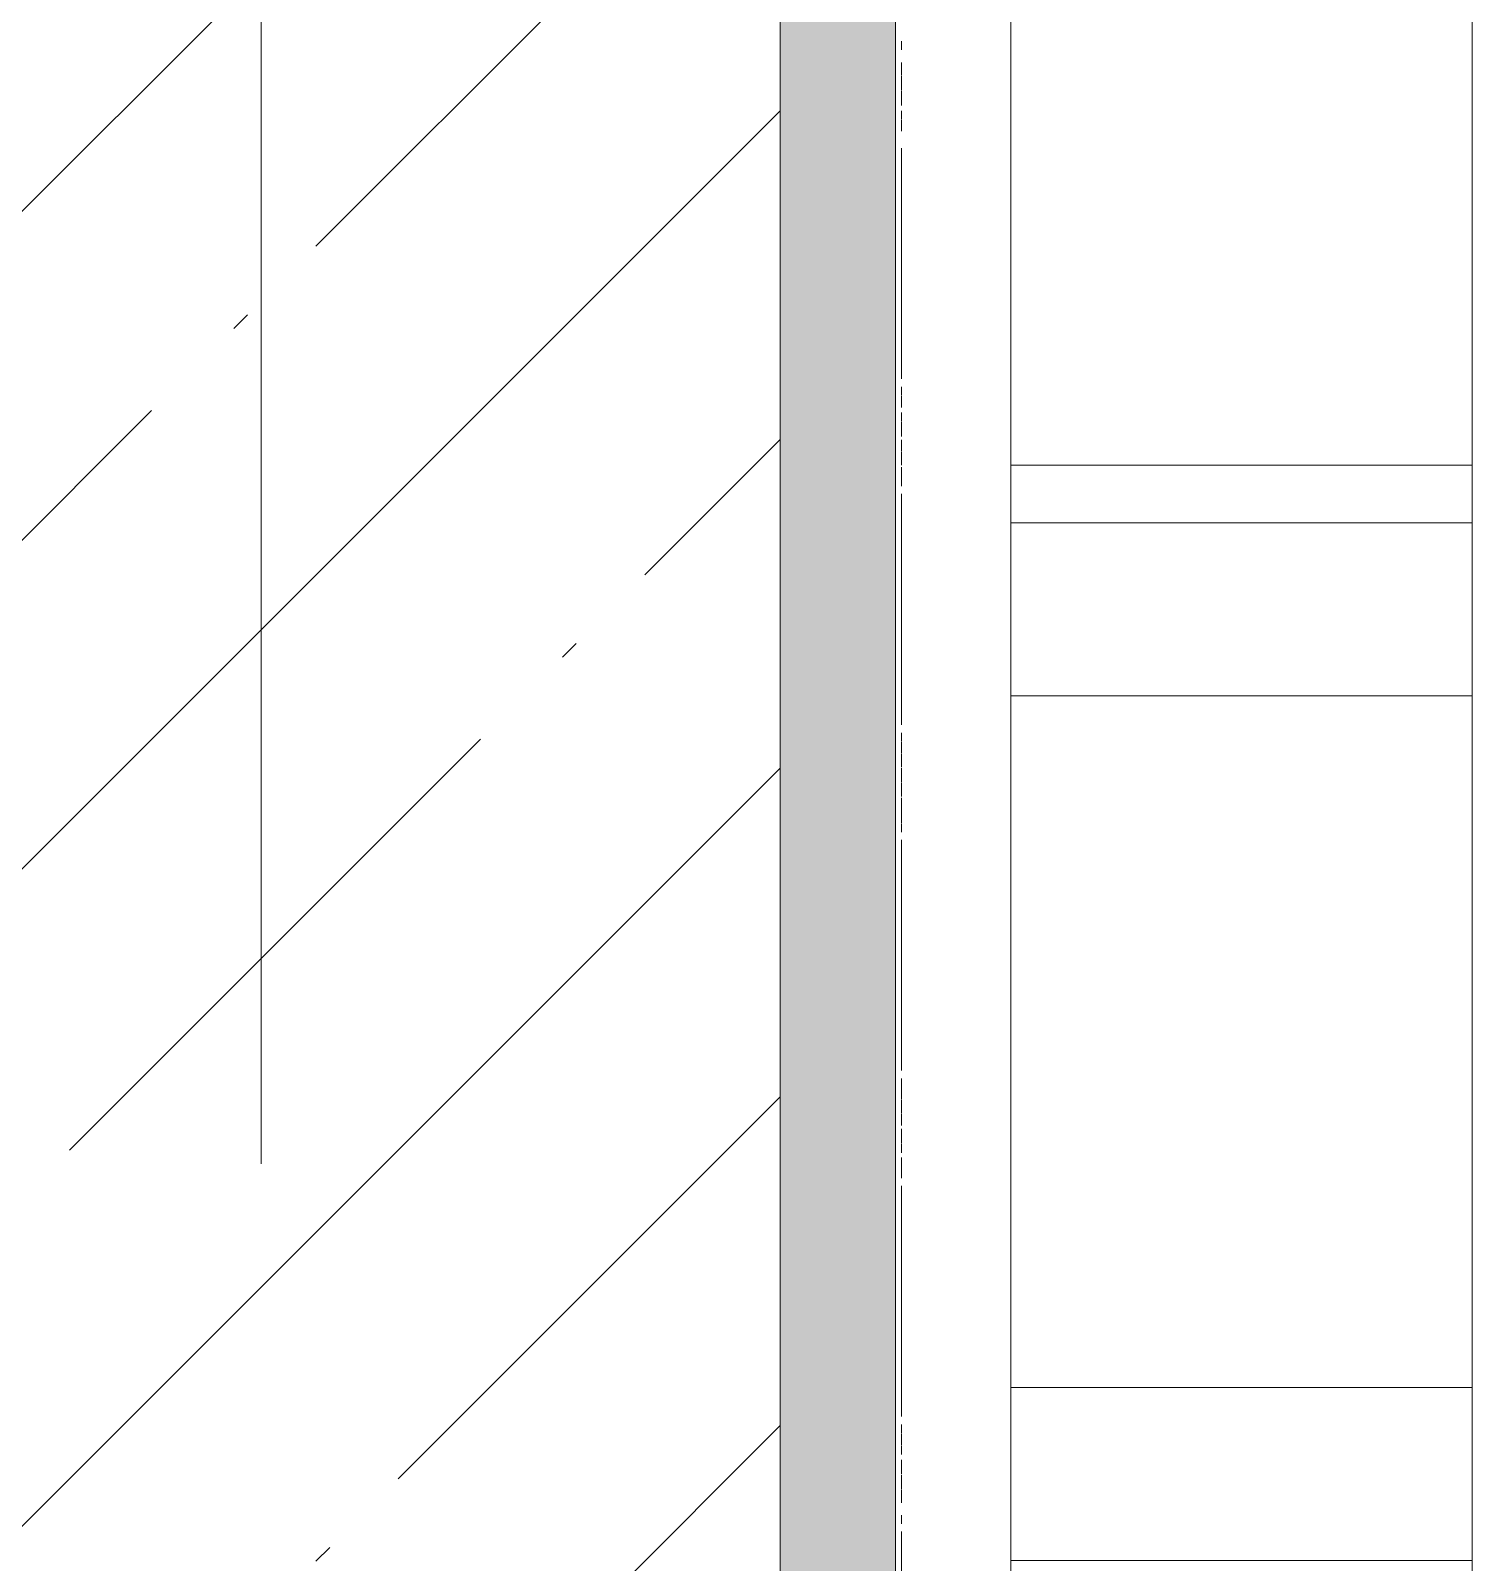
# Model space of a CAD drawing. Header units: millimetres. Extents: x 1322 to 199238, y -8553 to 29000.
# Drawn here: x 25138.7 to 25388.7, y 19459.2 to 19724.9 of the extents above; entities that cross this region are included whole.
import ezdxf

# ---------------------------------------------------------------- set-up
doc = ezdxf.new("R2010")
doc.units = ezdxf.units.MM
doc.linetypes.add('Осевая', pattern=[3175, 635, -476.25, 1587.5, -476.25])
for name, color, linetype, lineweight in [('A-WALL', 7, 'Continuous', 9), ('I-WALL', 7, 'Continuous', 9), ('Оси', 7, 'Continuous', 9), ('Оси-2', 7, 'Осевая', 9)]:
    doc.layers.add(name, color=color, linetype=linetype, lineweight=lineweight)
for name, color, linetype, lineweight, true_color in [('A-WALL-1', 7, 'Continuous', 9, 0x3c3c3c), ('A-WALL-FNSH-1', 7, 'Continuous', 9, 0x3c3c3c), ('I-FURN-1', 7, 'Continuous', 9, 0xf0f0f0)]:
    doc.layers.add(name, color=color, linetype=linetype, lineweight=lineweight, true_color=true_color)

# ---------------------------------------------------------------- blocks, each defined once
blk = doc.blocks.new('Бизиборд лего - бизиборд 1_21б-32328682-План размещения напольных электротехнических лючков и розеток 1 этажа в осях 23_1-33')
at = {"layer": 'I-FURN-1'}
for p, q in [((-395, 100), (-585, 100)), ((-585, 100), (-395, 100)), ((-385, 100), (-585, 100)), ((-585, 100), (-385, 100)), ((-395, 100), (-485, 100)), ((-485, 100), (-395, 100)), ((-385, 100), (-395, 100)), ((-395, 100), (-385, 100)), ((-395, 20), (-395, 100)), ((-395, 100), (-395, 20)), ((-355, 100), (-385, 100)), ((-385, 100), (-355, 100)), ((-385, 20), (-385, 100)), ((-385, 100), (-385, 20)), ((-235, 100), (-355, 100)), ((-355, 100), (-235, 100)), ((-205, 100), (-355, 100)), ((-355, 100), (-355, 20)), ((-355, 20), (-355, 100)), ((-355, 100), (-205, 100)), ((-205, 100), (-235, 100)), ((-235, 100), (-205, 100)), ((-205, 100), (-235, 100)), ((-235, 100), (-235, 20)), ((-235, 20), (-235, 100)), ((-235, 100), (-205, 100)), ((-135, 100), (-205, 100)), ((-205, 100), (-135, 100)), ((-85, 100), (-205, 100)), ((-205, 100), (-85, 100)), ((-205, 20), (-205, 100)), ((-205, 100), (-205, 20)), ((0, 20), (-500, 20)), ((-470, 20), (-467.07, 20)), ((-462.59, 20), (-470, 20)), ((-470, 20), (-465, 20)), ((-450, 20), (-470, 20)), ((-470, 20), (-457.41, 20)), ((-462.59, 20), (-470, 20)), ((-470, 20), (-450, 20)), ((-450, 20), (-470, 20)), ((-470, 20), (-467.07, 20)), ((-450, 20), (-470, 20)), ((-470, 20), (-465, 20)), ((-450, 20), (-470, 20)), ((-470, 20), (-450, 20)), ((-450, 20), (-470, 20)), ((-470, 20), (-457.41, 20)), ((-450, 20), (-470, 20)), ((-470, 20), (-450, 20)), ((-450, 20), (-470, 20)), ((-470, 20), (-450, 20)), ((-468.66, 20), (-470, 20)), ((-470, 20), (-450, 20)), ((-465, 20), (-470, 20)), ((-470, 20), (-465, 20)), ((-469.66, 20), (-470, 20)), ((-470, 20), (-450, 20)), ((-452.93, 20), (-470, 20)), ((-470, 20), (-450, 20)), ((-450, 20), (-470, 20)), ((-470, 20), (-450, 20)), ((-450, 20), (-470, 20)), ((-470, 20), (-450, 20)), ((-450, 20), (-470, 20)), ((-470, 20), (-450, 20)), ((-450, 20), (-470, 20)), ((-470, 20), (-450, 20)), ((-450, 20), (-470, 20)), ((-470, 20), (-450, 20)), ((-450, 20), (-470, 20)), ((-470, 20), (-450, 20)), ((-467.07, 20), (-470, 20)), ((-470, 20), (-450, 20)), ((-450, 20), (-470, 20)), ((-470, 20), (-450, 20)), ((-450, 20), (-470, 20)), ((-470, 20), (-450, 20)), ((-450, 20), (-470, 20)), ((-470, 20), (-450, 20)), ((-450, 20), (-470, 20)), ((-470, 20), (-450, 20)), ((-450, 20), (-470, 20)), ((-470, 20), (-450, 20)), ((-450, 20), (-470, 20)), ((-470, 20), (-450, 20)), ((-450, 20), (-470, 20)), ((-450, 20), (-469.66, 20)), ((-468.66, 20), (-467.07, 20)), ((-462.59, 20), (-468.66, 20)), ((-468.66, 20), (-467.07, 20)), ((-467.07, 20), (-468.66, 20)), ((-468.66, 20), (-467.07, 20)), ((-467.07, 20), (-468.66, 20)), ((-468.66, 20), (-467.07, 20)), ((-467.07, 20), (-468.66, 20)), ((-467.07, 20), (-465, 20)), ((-467.07, 20), (-450, 20)), ((-462.59, 20), (-467.07, 20)), ((-465, 20), (-457.41, 20)), ((-465, 20), (-450.34, 20)), ((-465, 20), (-450, 20)), ((-465, 20), (-450, 20)), ((-462.59, 20), (-465, 20)), ((-465, 20), (-450, 20)), ((-465, 20), (-457.41, 20)), ((-457.41, 20), (-465, 20)), ((-465, 20), (-457.41, 20)), ((-457.41, 20), (-465, 20)), ((-465, 20), (-457.41, 20)), ((-457.41, 20), (-465, 20)), ((-455, 20), (-462.59, 20)), ((-460, 20), (-462.59, 20)), ((-457.41, 20), (-462.59, 20)), ((-460, 20), (-462.59, 20)), ((-450, 20), (-462.59, 20)), ((-450, 20), (-460, 20)), ((-451.34, 20), (-460, 20)), ((-457.41, 20), (-455, 20)), ((-457.41, 20), (-450, 20)), ((-450, 20), (-457.41, 20)), ((-456.49, 20), (-451.73, 20)), ((-456.49, 20), (-451.73, 20)), ((-451.73, 20), (-456.49, 20)), ((-456.49, 20), (-451.73, 20)), ((-451.73, 20), (-456.49, 20)), ((-456.49, 20), (-451.73, 20)), ((-451.73, 20), (-456.49, 20)), ((-452.93, 20), (-455, 20)), ((-455, 20), (-452.93, 20)), ((-450, 20), (-452.93, 20)), ((-452.93, 20), (-451.34, 20)), ((-450, 20), (-452.93, 20)), ((-451.34, 20), (-450, 20)), ((-450, 20), (-451.34, 20)), ((-450.34, 20), (-450, 20)), ((-450, 20), (-410, 20)), ((-450, 20), (-410, 20)), ((-410, 20), (-450, 20)), ((-450, 20), (-410, 20)), ((-410, 20), (-450, 20)), ((-450, 20), (-410, 20)), ((-410, 20), (-450, 20)), ((-410, 20), (-395, 20)), ((-395, 20), (-410, 20)), ((-410, 20), (-408.66, 20)), ((-395, 20), (-410, 20)), ((-410, 20), (-409.66, 20)), ((-395, 20), (-410, 20)), ((-410, 20), (-395, 20)), ((-409.66, 20), (-410, 20)), ((-410, 20), (-395, 20)), ((-395, 20), (-410, 20)), ((-410, 20), (-408.66, 20)), ((-395, 20), (-410, 20)), ((-410, 20), (-395, 20)), ((-395, 20), (-410, 20)), ((-410, 20), (-395, 20)), ((-395, 20), (-410, 20)), ((-410, 20), (-395, 20)), ((-395, 20), (-410, 20)), ((-410, 20), (-400, 20)), ((-402.59, 20), (-410, 20)), ((-410, 20), (-395, 20)), ((-395, 20), (-410, 20)), ((-410, 20), (-409.66, 20)), ((-395, 20), (-410, 20)), ((-410, 20), (-395, 20)), ((-409.66, 20), (-410, 20)), ((-410, 20), (-395, 20)), ((-395, 20), (-410, 20)), ((-410, 20), (-395, 20)), ((-395, 20), (-410, 20)), ((-410, 20), (-390, 20)), ((-390, 20), (-410, 20)), ((-410, 20), (-409.66, 20)), ((-390.34, 20), (-410, 20)), ((-410, 20), (-390, 20)), ((-390, 20), (-410, 20)), ((-410, 20), (-390, 20)), ((-405, 20), (-410, 20)), ((-410, 20), (-405, 20)), ((-408.66, 20), (-410, 20)), ((-410, 20), (-390, 20)), ((-402.59, 20), (-410, 20)), ((-410, 20), (-390, 20)), ((-390, 20), (-410, 20)), ((-410, 20), (-390, 20)), ((-390, 20), (-410, 20)), ((-410, 20), (-390, 20)), ((-390, 20), (-410, 20)), ((-410, 20), (-390, 20)), ((-390, 20), (-410, 20)), ((-410, 20), (-390, 20)), ((-390, 20), (-410, 20)), ((-410, 20), (-390, 20)), ((-390, 20), (-410, 20)), ((-409.66, 20), (-408.66, 20)), ((-395, 20), (-409.66, 20)), ((-409.66, 20), (-408.66, 20)), ((-395, 20), (-409.66, 20)), ((-409.66, 20), (-390, 20)), ((-408.66, 20), (-405, 20)), ((-408.66, 20), (-395, 20)), ((-408.66, 20), (-407.07, 20)), ((-408.66, 20), (-395, 20)), ((-408.66, 20), (-395, 20)), ((-397.41, 20), (-408.66, 20)), ((-408.66, 20), (-405, 20)), ((-405, 20), (-408.66, 20)), ((-408.66, 20), (-405, 20)), ((-405, 20), (-408.66, 20)), ((-408.66, 20), (-405, 20)), ((-405, 20), (-408.66, 20)), ((-407.07, 20), (-395, 20)), ((-390, 20), (-405, 20)), ((-405, 20), (-395, 20)), ((-404.15, 20), (-400, 20)), ((-404.15, 20), (-400, 20)), ((-400, 20), (-404.15, 20)), ((-404.15, 20), (-400, 20)), ((-400, 20), (-404.15, 20)), ((-404.15, 20), (-400, 20)), ((-400, 20), (-404.15, 20)), ((-400, 20), (-402.59, 20)), ((-390, 20), (-402.59, 20)), ((-400, 20), (-395, 20)), ((-395, 20), (-400, 20)), ((-399.39, 20), (-395, 20)), ((-399.39, 20), (-395, 20)), ((-395, 20), (-399.39, 20)), ((-399.39, 20), (-395, 20)), ((-395, 20), (-399.39, 20)), ((-399.39, 20), (-395, 20)), ((-395, 20), (-399.39, 20)), ((-392.93, 20), (-397.41, 20)), ((-395, 20), (-392.93, 20)), ((-390, 20), (-395, 20)), ((-395, 20), (-390, 20)), ((-390, 20), (-395, 20)), ((-395, 20), (-391.34, 20)), ((-392.93, 20), (-395, 20)), ((-395, 20), (-390, 20)), ((-390, 20), (-395, 20)), ((-395, 20), (-390, 20)), ((-390, 20), (-395, 20)), ((-395, 20), (-390, 20)), ((-390.34, 20), (-395, 20)), ((-395, 20), (-390.34, 20)), ((-390, 20), (-395, 20)), ((-395, 20), (-390, 20)), ((-391.34, 20), (-395, 20)), ((-395, 20), (-390, 20)), ((-390, 20), (-395, 20)), ((-395, 20), (-390, 20)), ((-390, 20), (-395, 20)), ((-395, 20), (-390, 20)), ((-390, 20), (-395, 20)), ((-395, 20), (-390, 20)), ((-390, 20), (-395, 20)), ((-395, 20), (-390, 20)), ((-390, 20), (-395, 20)), ((-395, 20), (-390, 20)), ((-390, 20), (-395, 20)), ((-395, 20), (-390, 20)), ((-390, 20), (-395, 20)), ((-395, 20), (-391.34, 20)), ((-394.64, 20), (-391.34, 20)), ((-394.64, 20), (-391.34, 20)), ((-391.34, 20), (-394.64, 20)), ((-394.64, 20), (-391.34, 20)), ((-391.34, 20), (-394.64, 20)), ((-392.93, 20), (-390, 20)), ((-391.34, 20), (-392.93, 20)), ((-390, 20), (-392.93, 20)), ((-391.34, 20), (-390, 20)), ((-390.34, 20), (-391.34, 20)), ((-390, 20), (-391.34, 20)), ((-391.34, 20), (-390, 20)), ((-390, 20), (-390.34, 20)), ((-390, 20), (-390.34, 20)), ((-390.34, 20), (-390, 20)), ((-390, 20), (-390.34, 20)), ((-390, 20), (-385, 20)), ((-390, 20), (-385, 20)), ((-385, 20), (-390, 20)), ((-390, 20), (-385, 20)), ((-385, 20), (-390, 20)), ((-385, 20), (-355, 20)), ((-385, 20), (-355, 20)), ((-355, 20), (-385, 20)), ((-355, 20), (-350, 20)), ((-355, 20), (-350, 20)), ((-350, 20), (-355, 20)), ((-355, 20), (-350, 20)), ((-350, 20), (-355, 20)), ((-350, 20), (-347.07, 20)), ((-347.07, 20), (-350, 20)), ((-350, 20), (-348.66, 20)), ((-347.07, 20), (-350, 20)), ((-350, 20), (-349.66, 20)), ((-347.07, 20), (-350, 20)), ((-350, 20), (-347.07, 20)), ((-347.07, 20), (-350, 20)), ((-350, 20), (-347.07, 20)), ((-347.07, 20), (-350, 20)), ((-350, 20), (-347.07, 20)), ((-347.07, 20), (-350, 20)), ((-350, 20), (-347.07, 20)), ((-347.07, 20), (-350, 20)), ((-350, 20), (-347.07, 20)), ((-347.07, 20), (-350, 20)), ((-350, 20), (-347.07, 20)), ((-347.07, 20), (-350, 20)), ((-350, 20), (-347.07, 20)), ((-348.66, 20), (-350, 20)), ((-350, 20), (-348.66, 20)), ((-347.07, 20), (-350, 20)), ((-350, 20), (-347.07, 20)), ((-347.07, 20), (-350, 20)), ((-350, 20), (-347.07, 20)), ((-347.07, 20), (-350, 20)), ((-350, 20), (-347.07, 20)), ((-347.07, 20), (-350, 20)), ((-350, 20), (-347.07, 20)), ((-347.07, 20), (-350, 20)), ((-350, 20), (-347.07, 20)), ((-347.07, 20), (-350, 20)), ((-350, 20), (-347.07, 20)), ((-347.07, 20), (-350, 20)), ((-350, 20), (-347.07, 20)), ((-347.07, 20), (-350, 20)), ((-350, 20), (-347.07, 20)), ((-347.07, 20), (-350, 20)), ((-350, 20), (-347.07, 20)), ((-347.07, 20), (-350, 20)), ((-350, 20), (-347.07, 20)), ((-347.07, 20), (-350, 20)), ((-350, 20), (-347.07, 20)), ((-349.66, 20), (-350, 20)), ((-350, 20), (-347.07, 20)), ((-347.07, 20), (-350, 20)), ((-350, 20), (-347.07, 20)), ((-347.07, 20), (-350, 20)), ((-350, 20), (-347.07, 20)), ((-348.66, 20), (-350, 20)), ((-350, 20), (-347.07, 20)), ((-347.07, 20), (-350, 20)), ((-350, 20), (-335, 20)), ((-335, 20), (-350, 20)), ((-349.66, 20), (-347.07, 20)), ((-347.07, 20), (-349.66, 20)), ((-348.66, 20), (-347.07, 20)), ((-348.66, 20), (-347.07, 20)), ((-347.07, 20), (-348.66, 20)), ((-348.66, 20), (-347.07, 20)), ((-347.07, 20), (-348.66, 20)), ((-348.66, 20), (-347.07, 20)), ((-347.07, 20), (-348.66, 20)), ((-348.66, 20), (-347.07, 20)), ((-347.07, 20), (-348.66, 20)), ((-347.07, 20), (-347.06, 20)), ((-347.06, 20), (-347.07, 20)), ((-347.07, 20), (-347.06, 20)), ((-347.06, 20), (-347.07, 20)), ((-347.07, 20), (-347.06, 20)), ((-347.06, 20), (-347.07, 20)), ((-347.07, 20), (-347.06, 20)), ((-347.06, 20), (-347.07, 20)), ((-347.07, 20), (-347.06, 20)), ((-347.06, 20), (-347.07, 20)), ((-347.07, 20), (-347.06, 20)), ((-347.06, 20), (-347.07, 20)), ((-347.07, 20), (-347.06, 20)), ((-347.06, 20), (-347.07, 20)), ((-347.07, 20), (-347.06, 20)), ((-347.06, 20), (-347.07, 20)), ((-347.07, 20), (-347.06, 20)), ((-347.06, 20), (-347.07, 20)), ((-347.07, 20), (-347.06, 20)), ((-347.06, 20), (-347.07, 20)), ((-347.07, 20), (-347.06, 20)), ((-347.06, 20), (-347.07, 20)), ((-347.07, 20), (-347.06, 20)), ((-347.06, 20), (-347.07, 20)), ((-347.07, 20), (-347.06, 20)), ((-347.06, 20), (-347.07, 20)), ((-347.07, 20), (-347.06, 20)), ((-347.06, 20), (-347.07, 20)), ((-347.07, 20), (-347.06, 20)), ((-347.06, 20), (-347.07, 20)), ((-347.07, 20), (-347.06, 20)), ((-347.06, 20), (-347.07, 20)), ((-347.07, 20), (-347.06, 20)), ((-347.06, 20), (-347.07, 20)), ((-347.07, 20), (-347.06, 20)), ((-347.06, 20), (-347.07, 20)), ((-347.07, 20), (-347.06, 20)), ((-347.06, 20), (-347.07, 20)), ((-347.07, 20), (-347.06, 20)), ((-347.06, 20), (-347.07, 20)), ((-347.07, 20), (-347.06, 20)), ((-347.06, 20), (-347.07, 20)), ((-347.07, 20), (-347.06, 20)), ((-347.06, 20), (-347.07, 20)), ((-347.07, 20), (-347.06, 20)), ((-347.06, 20), (-347.07, 20)), ((-347.07, 20), (-347.06, 20)), ((-347.06, 20), (-347.07, 20)), ((-347.07, 20), (-347.06, 20)), ((-347.06, 20), (-347.07, 20)), ((-347.07, 20), (-347.06, 20)), ((-347.06, 20), (-347.07, 20)), ((-347.06, 20), (-337.55, 20)), ((-347.06, 20), (-337.54, 20)), ((-337.54, 20), (-347.06, 20)), ((-347.06, 20), (-337.54, 20)), ((-342.59, 20), (-347.06, 20)), ((-347.06, 20), (-337.54, 20)), ((-337.54, 20), (-347.06, 20)), ((-347.06, 20), (-337.54, 20)), ((-337.54, 20), (-347.06, 20)), ((-347.06, 20), (-337.54, 20)), ((-342.59, 20), (-347.06, 20)), ((-347.06, 20), (-337.54, 20)), ((-337.54, 20), (-347.06, 20)), ((-347.06, 20), (-342.59, 20)), ((-337.54, 20), (-347.06, 20)), ((-347.06, 20), (-337.54, 20)), ((-342.59, 20), (-347.06, 20)), ((-347.06, 20), (-337.54, 20)), ((-337.54, 20), (-347.06, 20)), ((-347.06, 20), (-337.54, 20)), ((-337.54, 20), (-347.06, 20)), ((-347.06, 20), (-345, 20)), ((-345, 20), (-347.06, 20)), ((-347.06, 20), (-337.54, 20)), ((-337.54, 20), (-347.06, 20)), ((-347.06, 20), (-337.54, 20)), ((-337.54, 20), (-347.06, 20)), ((-347.06, 20), (-337.54, 20)), ((-337.54, 20), (-347.06, 20)), ((-347.06, 20), (-337.54, 20)), ((-337.54, 20), (-347.06, 20)), ((-347.06, 20), (-337.54, 20)), ((-337.54, 20), (-347.06, 20)), ((-347.06, 20), (-337.54, 20)), ((-337.54, 20), (-347.06, 20)), ((-347.06, 20), (-337.54, 20)), ((-337.54, 20), (-347.06, 20)), ((-347.06, 20), (-337.54, 20)), ((-337.54, 20), (-347.06, 20)), ((-347.06, 20), (-337.54, 20)), ((-337.54, 20), (-347.06, 20)), ((-347.06, 20), (-337.54, 20)), ((-337.54, 20), (-347.06, 20)), ((-347.06, 20), (-337.54, 20)), ((-345, 20), (-347.06, 20)), ((-347.06, 20), (-337.54, 20)), ((-337.54, 20), (-347.06, 20)), ((-347.06, 20), (-337.54, 20)), ((-337.54, 20), (-347.06, 20)), ((-347.06, 20), (-337.54, 20)), ((-337.54, 20), (-347.06, 20)), ((-347.06, 20), (-337.54, 20)), ((-337.54, 20), (-347.06, 20)), ((-347.06, 20), (-337.55, 20)), ((-337.55, 20), (-347.06, 20)), ((-347.06, 20), (-337.55, 20)), ((-337.55, 20), (-347.06, 20)), ((-345, 20), (-342.59, 20)), ((-337.54, 20), (-345, 20)), ((-337.54, 20), (-345, 20)), ((-337.54, 20), (-342.59, 20)), ((-337.54, 20), (-342.59, 20)), ((-342.59, 20), (-337.54, 20)), ((-337.54, 20), (-342.59, 20)), ((-342.59, 20), (-340, 20)), ((-340, 20), (-337.54, 20)), ((-337.54, 20), (-337.41, 20)), ((-337.41, 20), (-337.54, 20)), ((-337.54, 20), (-337.41, 20)), ((-337.41, 20), (-337.54, 20)), ((-337.54, 20), (-337.41, 20)), ((-337.41, 20), (-337.54, 20)), ((-337.54, 20), (-337.41, 20)), ((-337.41, 20), (-337.54, 20)), ((-337.54, 20), (-337.41, 20)), ((-337.41, 20), (-337.54, 20)), ((-337.54, 20), (-337.41, 20)), ((-337.41, 20), (-337.54, 20)), ((-337.54, 20), (-337.41, 20)), ((-337.41, 20), (-337.54, 20)), ((-337.54, 20), (-337.41, 20)), ((-337.41, 20), (-337.54, 20)), ((-337.54, 20), (-337.41, 20)), ((-337.41, 20), (-337.54, 20)), ((-337.54, 20), (-337.41, 20)), ((-337.41, 20), (-337.54, 20)), ((-337.54, 20), (-337.41, 20)), ((-337.41, 20), (-337.54, 20)), ((-337.54, 20), (-337.41, 20)), ((-337.41, 20), (-337.54, 20)), ((-337.54, 20), (-337.41, 20)), ((-337.41, 20), (-337.54, 20)), ((-337.54, 20), (-337.41, 20)), ((-337.41, 20), (-337.54, 20)), ((-337.54, 20), (-337.41, 20)), ((-337.41, 20), (-337.54, 20)), ((-337.54, 20), (-337.41, 20)), ((-337.41, 20), (-337.54, 20)), ((-337.54, 20), (-337.41, 20)), ((-337.41, 20), (-337.54, 20)), ((-337.54, 20), (-337.41, 20)), ((-337.41, 20), (-337.54, 20)), ((-337.54, 20), (-337.41, 20)), ((-337.41, 20), (-337.54, 20)), ((-337.54, 20), (-337.41, 20)), ((-337.41, 20), (-337.54, 20)), ((-337.54, 20), (-337.41, 20)), ((-337.41, 20), (-337.54, 20)), ((-337.54, 20), (-337.41, 20)), ((-337.41, 20), (-337.54, 20)), ((-337.54, 20), (-337.41, 20)), ((-337.41, 20), (-337.54, 20)), ((-337.54, 20), (-337.41, 20)), ((-337.41, 20), (-337.54, 20)), ((-337.54, 20), (-337.41, 20)), ((-337.41, 20), (-337.54, 20)), ((-337.54, 20), (-337.41, 20)), ((-337.41, 20), (-337.54, 20)), ((-337.41, 20), (-331.34, 20)), ((-337.41, 20), (-330, 20)), ((-330, 20), (-337.41, 20)), ((-337.41, 20), (-330.34, 20)), ((-330, 20), (-337.41, 20)), ((-337.41, 20), (-330, 20)), ((-330, 20), (-337.41, 20)), ((-337.41, 20), (-330, 20)), ((-330, 20), (-337.41, 20)), ((-337.41, 20), (-335, 20)), ((-332.93, 20), (-337.41, 20)), ((-337.41, 20), (-330, 20)), ((-330, 20), (-337.41, 20)), ((-337.41, 20), (-330, 20)), ((-330, 20), (-337.41, 20)), ((-337.41, 20), (-330, 20)), ((-335, 20), (-337.41, 20)), ((-337.41, 20), (-330, 20)), ((-330, 20), (-337.41, 20)), ((-337.41, 20), (-330, 20)), ((-330, 20), (-337.41, 20)), ((-337.41, 20), (-335, 20)), ((-330.34, 20), (-337.41, 20)), ((-337.41, 20), (-330, 20)), ((-330, 20), (-337.41, 20)), ((-337.41, 20), (-330, 20)), ((-330, 20), (-337.41, 20)), ((-337.41, 20), (-330, 20)), ((-330, 20), (-337.41, 20)), ((-337.41, 20), (-330, 20)), ((-330, 20), (-337.41, 20)), ((-337.41, 20), (-330, 20)), ((-330, 20), (-337.41, 20)), ((-337.41, 20), (-330, 20)), ((-330, 20), (-337.41, 20)), ((-337.41, 20), (-330, 20)), ((-330, 20), (-337.41, 20)), ((-337.41, 20), (-330, 20)), ((-330, 20), (-337.41, 20)), ((-337.41, 20), (-330, 20)), ((-330, 20), (-337.41, 20)), ((-337.41, 20), (-330, 20)), ((-330, 20), (-337.41, 20)), ((-337.41, 20), (-330, 20)), ((-330, 20), (-337.41, 20)), ((-337.41, 20), (-330, 20)), ((-330, 20), (-337.41, 20)), ((-337.41, 20), (-330, 20)), ((-330, 20), (-337.41, 20)), ((-337.41, 20), (-332.93, 20)), ((-335, 20), (-337.41, 20)), ((-337.41, 20), (-330, 20)), ((-330, 20), (-337.41, 20)), ((-337.41, 20), (-331.34, 20)), ((-331.34, 20), (-337.41, 20)), ((-337.41, 20), (-331.34, 20)), ((-331.34, 20), (-337.41, 20)), ((-335, 20), (-330, 20)), ((-330, 20), (-335, 20)), ((-335, 20), (-332.93, 20)), ((-330, 20), (-335, 20)), ((-335, 20), (-330.34, 20)), ((-330.34, 20), (-335, 20)), ((-331.34, 20), (-332.93, 20)), ((-332.93, 20), (-331.34, 20)), ((-332.93, 20), (-330, 20)), ((-330, 20), (-331.34, 20)), ((-331.34, 20), (-330, 20)), ((-330.34, 20), (-330, 20)), ((-330, 20), (-330.34, 20)), ((-330.34, 20), (-330, 20)), ((-330, 20), (-330.34, 20)), ((-330, 20), (-290, 20)), ((-330, 20), (-290, 20)), ((-290, 20), (-330, 20)), ((-330, 20), (-290, 20)), ((-290, 20), (-330, 20)), ((-290, 20), (-288.66, 20)), ((-277.41, 20), (-290, 20)), ((-290, 20), (-289.66, 20)), ((-285, 20), (-290, 20)), ((-290, 20), (-270, 20)), ((-272.93, 20), (-290, 20)), ((-290, 20), (-270, 20)), ((-270, 20), (-290, 20)), ((-290, 20), (-288.66, 20)), ((-289.66, 20), (-290, 20)), ((-290, 20), (-270, 20)), ((-270, 20), (-290, 20)), ((-290, 20), (-270, 20)), ((-270, 20), (-290, 20)), ((-290, 20), (-270, 20)), ((-270, 20), (-290, 20)), ((-290, 20), (-270, 20)), ((-270, 20), (-290, 20)), ((-290, 20), (-270, 20)), ((-270, 20), (-290, 20)), ((-290, 20), (-271.34, 20)), ((-289.66, 20), (-290, 20)), ((-290, 20), (-275, 20)), ((-275, 20), (-290, 20)), ((-290, 20), (-289.66, 20)), ((-270, 20), (-290, 20)), ((-290, 20), (-277.41, 20)), ((-270, 20), (-290, 20)), ((-290, 20), (-270, 20)), ((-270, 20), (-290, 20)), ((-290, 20), (-270, 20)), ((-270, 20), (-290, 20)), ((-290, 20), (-270, 20)), ((-287.07, 20), (-290, 20)), ((-290, 20), (-270, 20)), ((-270, 20), (-290, 20)), ((-290, 20), (-270, 20)), ((-270, 20), (-290, 20)), ((-290, 20), (-289.66, 20)), ((-285, 20), (-290, 20)), ((-290, 20), (-270, 20)), ((-270, 20), (-290, 20)), ((-290, 20), (-270, 20)), ((-282.59, 20), (-290, 20)), ((-290, 20), (-270, 20)), ((-270, 20), (-290, 20)), ((-290, 20), (-270, 20)), ((-270, 20), (-290, 20)), ((-290, 20), (-289.66, 20)), ((-270, 20), (-290, 20)), ((-290, 20), (-270, 20)), ((-270, 20), (-290, 20)), ((-290, 20), (-270, 20)), ((-270, 20), (-290, 20)), ((-289.66, 20), (-275, 20)), ((-272.93, 20), (-289.66, 20)), ((-288.66, 20), (-289.66, 20)), ((-289.66, 20), (-272.93, 20)), ((-289.66, 20), (-287.07, 20)), ((-289.66, 20), (-280, 20)), ((-288.66, 20), (-280.45, 20)), ((-288.66, 20), (-280, 20)), ((-288.66, 20), (-270, 20)), ((-287.07, 20), (-288.66, 20)), ((-288.66, 20), (-280.45, 20)), ((-280.45, 20), (-288.66, 20)), ((-288.66, 20), (-280.45, 20)), ((-280.45, 20), (-288.66, 20)), ((-285, 20), (-287.07, 20)), ((-270, 20), (-287.07, 20)), ((-287.07, 20), (-285, 20)), ((-270, 20), (-285, 20)), ((-282.59, 20), (-285, 20)), ((-285, 20), (-282.59, 20)), ((-270, 20), (-285, 20)), ((-280, 20), (-282.59, 20)), ((-282.59, 20), (-280, 20)), ((-275, 20), (-282.59, 20)), ((-280, 20), (-275.7, 20)), ((-280, 20), (-270, 20)), ((-277.41, 20), (-280, 20)), ((-280, 20), (-270, 20)), ((-280, 20), (-277.41, 20)), ((-280, 20), (-275.7, 20)), ((-275.7, 20), (-280, 20)), ((-280, 20), (-275.7, 20)), ((-275.7, 20), (-280, 20)), ((-275, 20), (-277.41, 20)), ((-275, 20), (-277.41, 20)), ((-277.41, 20), (-270, 20)), ((-277.41, 20), (-270, 20)), ((-275, 20), (-271.34, 20)), ((-270, 20), (-275, 20)), ((-275, 20), (-270, 20)), ((-270, 20), (-275, 20)), ((-275, 20), (-270, 20)), ((-272.93, 20), (-275, 20)), ((-270, 20), (-275, 20)), ((-275, 20), (-271.34, 20)), ((-271.34, 20), (-275, 20)), ((-275, 20), (-271.34, 20)), ((-271.34, 20), (-275, 20)), ((-270, 20), (-272.93, 20)), ((-270, 20), (-272.93, 20)), ((-270, 20), (-272.93, 20)), ((-272.93, 20), (-270, 20)), ((-271.34, 20), (-270, 20)), ((-270, 20), (-235, 20)), ((-270, 20), (-235, 20)), ((-235, 20), (-270, 20)), ((-270, 20), (-230, 20)), ((-230, 20), (-270, 20)), ((-235, 20), (-230, 20)), ((-235, 20), (-230, 20)), ((-230, 20), (-235, 20)), ((-235, 20), (-230, 20)), ((-230, 20), (-235, 20)), ((-230, 20), (-225, 20)), ((-228.66, 20), (-230, 20)), ((-230, 20), (-229.66, 20)), ((-229.66, 20), (-230, 20)), ((-230, 20), (-228.66, 20)), ((-215, 20), (-230, 20)), ((-230, 20), (-210, 20)), ((-229.66, 20), (-230, 20)), ((-230, 20), (-210, 20)), ((-210, 20), (-230, 20)), ((-230, 20), (-210, 20)), ((-225, 20), (-230, 20)), ((-230, 20), (-210, 20)), ((-210, 20), (-230, 20)), ((-230, 20), (-210, 20)), ((-210, 20), (-230, 20)), ((-230, 20), (-210, 20)), ((-229.66, 20), (-230, 20)), ((-230, 20), (-210, 20)), ((-210, 20), (-230, 20)), ((-230, 20), (-222.59, 20)), ((-210, 20), (-230, 20)), ((-230, 20), (-210, 20)), ((-227.07, 20), (-230, 20)), ((-230, 20), (-210, 20)), ((-210, 20), (-230, 20)), ((-230, 20), (-210, 20)), ((-210, 20), (-230, 20)), ((-230, 20), (-210, 20)), ((-228.66, 20), (-230, 20)), ((-230, 20), (-210, 20)), ((-210, 20), (-230, 20)), ((-230, 20), (-210, 20)), ((-217.41, 20), (-230, 20)), ((-230, 20), (-210, 20)), ((-210, 20), (-230, 20)), ((-230, 20), (-210, 20)), ((-210, 20), (-230, 20)), ((-230, 20), (-210, 20)), ((-210, 20), (-230, 20)), ((-230, 20), (-210, 20)), ((-229.66, 20), (-230, 20)), ((-230, 20), (-227.07, 20)), ((-220, 20), (-230, 20)), ((-230, 20), (-210, 20)), ((-210, 20), (-230, 20)), ((-230, 20), (-222.59, 20)), ((-212.93, 20), (-230, 20)), ((-230, 20), (-210, 20)), ((-210, 20), (-230, 20)), ((-230, 20), (-210, 20)), ((-210, 20), (-230, 20)), ((-230, 20), (-211.34, 20)), ((-211.34, 20), (-230, 20)), ((-229.66, 20), (-227.07, 20)), ((-225, 20), (-229.66, 20)), ((-215, 20), (-229.66, 20)), ((-227.07, 20), (-229.66, 20)), ((-228.66, 20), (-229.66, 20)), ((-228.66, 20), (-223.36, 20)), ((-227.07, 20), (-228.66, 20)), ((-228.66, 20), (-227.07, 20)), ((-227.07, 20), (-228.66, 20)), ((-227.07, 20), (-228.66, 20)), ((-228.66, 20), (-223.36, 20)), ((-223.36, 20), (-228.66, 20)), ((-228.66, 20), (-223.36, 20)), ((-223.36, 20), (-228.66, 20)), ((-228.66, 20), (-223.36, 20)), ((-223.36, 20), (-228.66, 20)), ((-225, 20), (-227.07, 20)), ((-227.07, 20), (-220, 20)), ((-227.07, 20), (-210, 20)), ((-225, 20), (-227.07, 20)), ((-210, 20), (-227.07, 20)), ((-225, 20), (-227.07, 20)), ((-211.34, 20), (-227.07, 20)), ((-227.07, 20), (-210.34, 20)), ((-225, 20), (-210, 20)), ((-210.34, 20), (-225, 20)), ((-222.59, 20), (-225, 20)), ((-210, 20), (-225, 20)), ((-222.59, 20), (-225, 20)), ((-222.59, 20), (-225, 20)), ((-222.59, 20), (-215, 20)), ((-215, 20), (-222.59, 20)), ((-210, 20), (-222.59, 20)), ((-222.59, 20), (-210.34, 20)), ((-210, 20), (-222.59, 20)), ((-222.59, 20), (-210, 20)), ((-222.59, 20), (-215, 20)), ((-215, 20), (-222.59, 20)), ((-222.59, 20), (-215, 20)), ((-215, 20), (-222.59, 20)), ((-222.59, 20), (-215, 20)), ((-215, 20), (-222.59, 20)), ((-220, 20), (-215, 20)), ((-210, 20), (-220, 20)), ((-210, 20), (-217.41, 20)), ((-215, 20), (-210.34, 20)), ((-212.93, 20), (-215, 20)), ((-210, 20), (-215, 20)), ((-210, 20), (-215, 20)), ((-212.93, 20), (-211.34, 20)), ((-210.34, 20), (-212.93, 20)), ((-210, 20), (-212.93, 20)), ((-212.93, 20), (-211.34, 20)), ((-211.34, 20), (-212.93, 20)), ((-212.93, 20), (-211.34, 20)), ((-211.34, 20), (-212.93, 20)), ((-212.93, 20), (-211.34, 20)), ((-211.34, 20), (-212.93, 20)), ((-210.34, 20), (-211.34, 20)), ((-211.34, 20), (-210, 20)), ((-210, 20), (-211.34, 20)), ((-210, 20), (-210.34, 20)), ((-210.34, 20), (-210, 20)), ((-210, 20), (-210.34, 20)), ((-210.34, 20), (-210, 20)), ((-210, 20), (-210.34, 20)), ((-210.34, 20), (-210, 20)), ((-210, 20), (-205, 20)), ((-210, 20), (-205, 20)), ((-205, 20), (-210, 20)), ((-210, 20), (-205, 20)), ((-205, 20), (-210, 20)), ((-210, 20), (-205, 20)), ((-205, 20), (-210, 20)), ((-500, 0), (0, 0)), ((-450, 0), (-470, 0)), ((-470, 0), (-468.66, 0)), ((-450, 0), (-470, 0)), ((-470, 0), (-450, 0)), ((-450, 0), (-470, 0)), ((-470, 0), (-450, 0)), ((-469.66, 0), (-470, 0)), ((-470, 0), (-450, 0)), ((-450, 0), (-470, 0)), ((-470, 0), (-450, 0)), ((-450, 0), (-470, 0)), ((-470, 0), (-450.34, 0)), ((-450, 0), (-470, 0)), ((-470, 0), (-452.93, 0)), ((-467.07, 0), (-470, 0)), ((-470, 0), (-469.66, 0)), ((-462.59, 0), (-470, 0)), ((-470, 0), (-469.66, 0)), ((-450, 0), (-470, 0)), ((-470, 0), (-450, 0)), ((-450, 0), (-470, 0)), ((-470, 0), (-450, 0)), ((-450, 0), (-470, 0)), ((-470, 0), (-469.66, 0)), ((-450, 0), (-470, 0)), ((-470, 0), (-450, 0)), ((-450, 0), (-470, 0)), ((-470, 0), (-451.34, 0)), ((-450, 0), (-470, 0)), ((-470, 0), (-455, 0)), ((-450, 0), (-470, 0)), ((-470, 0), (-450, 0)), ((-462.59, 0), (-469.66, 0)), ((-469.66, 0), (-465, 0)), ((-469.66, 0), (-468.66, 0)), ((-469.66, 0), (-450, 0)), ((-467.07, 0), (-468.66, 0)), ((-468.66, 0), (-450, 0)), ((-468.66, 0), (-467.07, 0)), ((-465, 0), (-467.07, 0)), ((-467.07, 0), (-465, 0)), ((-457.41, 0), (-465, 0)), ((-457.41, 0), (-465, 0)), ((-465, 0), (-460, 0)), ((-465, 0), (-462.59, 0)), ((-457.41, 0), (-462.59, 0)), ((-450, 0), (-462.59, 0)), ((-462.59, 0), (-460, 0)), ((-460, 0), (-455, 0)), ((-460, 0), (-457.41, 0)), ((-452.93, 0), (-457.41, 0)), ((-451.34, 0), (-457.41, 0)), ((-457.41, 0), (-455, 0)), ((-451.73, 0), (-456.49, 0)), ((-455, 0), (-450, 0)), ((-455, 0), (-450, 0)), ((-455, 0), (-450, 0)), ((-450, 0), (-452.93, 0)), ((-452.93, 0), (-451.34, 0)), ((-451.34, 0), (-450.34, 0)), ((-450, 0), (-451.34, 0)), ((-451.34, 0), (-450, 0)), ((-450.34, 0), (-450, 0)), ((-450.34, 0), (-450, 0)), ((-410, 0), (-450, 0)), ((-390, 0), (-410, 0)), ((-410, 0), (-409.66, 0)), ((-390, 0), (-410, 0)), ((-410, 0), (-390, 0)), ((-390, 0), (-410, 0)), ((-410, 0), (-390, 0)), ((-390, 0), (-410, 0)), ((-410, 0), (-390, 0)), ((-390, 0), (-410, 0)), ((-410, 0), (-390, 0)), ((-391.34, 0), (-410, 0)), ((-410, 0), (-390, 0)), ((-408.66, 0), (-410, 0)), ((-410, 0), (-390, 0)), ((-408.66, 0), (-410, 0)), ((-410, 0), (-408.66, 0)), ((-409.66, 0), (-410, 0)), ((-410, 0), (-409.66, 0)), ((-390, 0), (-410, 0)), ((-410, 0), (-390, 0)), ((-390, 0), (-410, 0)), ((-410, 0), (-405, 0)), ((-405, 0), (-410, 0)), ((-410, 0), (-395, 0)), ((-390, 0), (-410, 0)), ((-410, 0), (-390, 0)), ((-408.66, 0), (-410, 0)), ((-410, 0), (-390, 0)), ((-390, 0), (-410, 0)), ((-410, 0), (-405, 0)), ((-390, 0), (-410, 0)), ((-410, 0), (-407.07, 0)), ((-409.66, 0), (-391.34, 0)), ((-390, 0), (-409.66, 0)), ((-409.66, 0), (-390, 0)), ((-405, 0), (-408.66, 0)), ((-407.07, 0), (-408.66, 0)), ((-402.59, 0), (-408.66, 0)), ((-408.66, 0), (-390, 0)), ((-400, 0), (-408.66, 0)), ((-405, 0), (-407.07, 0)), ((-407.07, 0), (-397.41, 0)), ((-402.59, 0), (-405, 0)), ((-405, 0), (-395, 0)), ((-390, 0), (-405, 0)), ((-405, 0), (-390, 0)), ((-400, 0), (-404.15, 0)), ((-400, 0), (-402.59, 0)), ((-397.41, 0), (-402.59, 0)), ((-400, 0), (-399.39, 0)), ((-395, 0), (-400, 0)), ((-395, 0), (-400, 0)), ((-395, 0), (-399.39, 0)), ((-392.93, 0), (-397.41, 0)), ((-397.41, 0), (-390, 0)), ((-392.93, 0), (-395, 0)), ((-395, 0), (-390, 0)), ((-395, 0), (-390.34, 0)), ((-390, 0), (-395, 0)), ((-391.34, 0), (-394.64, 0)), ((-391.34, 0), (-392.93, 0)), ((-390, 0), (-392.93, 0)), ((-391.34, 0), (-390, 0)), ((-390.34, 0), (-391.34, 0)), ((-390.34, 0), (-391.34, 0)), ((-390, 0), (-390.34, 0)), ((-390, 0), (-390.34, 0)), ((-390.34, 0), (-390, 0)), ((-350, 0), (-390, 0)), ((-347.07, 0), (-350, 0)), ((-350, 0), (-349.66, 0)), ((-347.07, 0), (-350, 0)), ((-350, 0), (-347.07, 0)), ((-347.07, 0), (-350, 0)), ((-350, 0), (-347.07, 0)), ((-347.07, 0), (-350, 0)), ((-350, 0), (-347.07, 0)), ((-347.07, 0), (-350, 0)), ((-350, 0), (-347.07, 0)), ((-347.07, 0), (-350, 0)), ((-350, 0), (-347.07, 0)), ((-347.07, 0), (-350, 0)), ((-350, 0), (-349.66, 0)), ((-347.07, 0), (-350, 0)), ((-350, 0), (-347.07, 0)), ((-347.07, 0), (-350, 0)), ((-350, 0), (-347.07, 0)), ((-347.07, 0), (-350, 0)), ((-350, 0), (-347.07, 0)), ((-349.66, 0), (-350, 0)), ((-350, 0), (-347.07, 0)), ((-347.07, 0), (-350, 0)), ((-350, 0), (-347.07, 0)), ((-347.07, 0), (-350, 0)), ((-350, 0), (-347.07, 0)), ((-347.07, 0), (-350, 0)), ((-350, 0), (-347.07, 0)), ((-347.07, 0), (-350, 0)), ((-350, 0), (-347.07, 0)), ((-342.59, 0), (-350, 0)), ((-350, 0), (-330, 0)), ((-349.66, 0), (-347.07, 0)), ((-349.66, 0), (-347.07, 0)), ((-347.07, 0), (-349.66, 0)), ((-347.07, 0), (-348.66, 0)), ((-347.06, 0), (-347.07, 0)), ((-347.07, 0), (-347.06, 0)), ((-347.06, 0), (-347.07, 0)), ((-347.07, 0), (-347.06, 0)), ((-347.06, 0), (-347.07, 0)), ((-347.07, 0), (-347.06, 0)), ((-347.06, 0), (-347.07, 0)), ((-347.07, 0), (-347.06, 0)), ((-347.06, 0), (-347.07, 0)), ((-347.07, 0), (-347.06, 0)), ((-347.06, 0), (-347.07, 0)), ((-347.07, 0), (-347.06, 0)), ((-347.06, 0), (-347.07, 0)), ((-347.07, 0), (-347.06, 0)), ((-347.06, 0), (-347.07, 0)), ((-347.07, 0), (-347.06, 0)), ((-347.06, 0), (-347.07, 0)), ((-347.07, 0), (-347.06, 0)), ((-347.06, 0), (-347.07, 0)), ((-347.07, 0), (-347.06, 0)), ((-347.06, 0), (-347.07, 0)), ((-347.07, 0), (-347.06, 0)), ((-347.06, 0), (-347.07, 0)), ((-347.07, 0), (-347.06, 0)), ((-347.06, 0), (-347.07, 0)), ((-347.07, 0), (-347.06, 0)), ((-347.06, 0), (-347.07, 0)), ((-347.07, 0), (-347.06, 0)), ((-347.06, 0), (-347.07, 0)), ((-347.07, 0), (-347.06, 0)), ((-337.55, 0), (-347.06, 0)), ((-330, 0), (-347.06, 0)), ((-347.06, 0), (-330, 0)), ((-330, 0), (-347.06, 0)), ((-347.06, 0), (-330, 0)), ((-345, 0), (-347.06, 0)), ((-347.06, 0), (-330, 0)), ((-330, 0), (-347.06, 0)), ((-347.06, 0), (-330, 0)), ((-330, 0), (-347.06, 0)), ((-347.06, 0), (-330, 0)), ((-345, 0), (-347.06, 0)), ((-347.06, 0), (-330, 0)), ((-345, 0), (-347.06, 0)), ((-347.06, 0), (-342.59, 0)), ((-330, 0), (-347.06, 0)), ((-347.06, 0), (-330, 0)), ((-330, 0), (-347.06, 0)), ((-347.06, 0), (-330, 0)), ((-330, 0), (-347.06, 0)), ((-347.06, 0), (-330, 0)), ((-330, 0), (-347.06, 0)), ((-347.06, 0), (-330, 0)), ((-330, 0), (-347.06, 0)), ((-347.06, 0), (-340, 0)), ((-330, 0), (-347.06, 0)), ((-347.06, 0), (-330, 0)), ((-337.41, 0), (-347.06, 0)), ((-347.06, 0), (-342.59, 0)), ((-330, 0), (-347.06, 0)), ((-347.06, 0), (-330, 0)), ((-330, 0), (-345, 0)), ((-342.59, 0), (-345, 0)), ((-330.34, 0), (-345, 0)), ((-340, 0), (-342.59, 0)), ((-342.59, 0), (-332.93, 0)), ((-342.59, 0), (-337.41, 0)), ((-330, 0), (-342.59, 0)), ((-337.41, 0), (-340, 0)), ((-340, 0), (-330, 0)), ((-331.34, 0), (-337.41, 0)), ((-335, 0), (-337.41, 0)), ((-331.34, 0), (-337.41, 0)), ((-337.41, 0), (-335, 0)), ((-330, 0), (-335, 0)), ((-335, 0), (-332.93, 0)), ((-332.93, 0), (-330, 0)), ((-332.93, 0), (-331.34, 0)), ((-330, 0), (-331.34, 0)), ((-331.34, 0), (-330.34, 0)), ((-330, 0), (-330.34, 0)), ((-330.34, 0), (-330, 0)), ((-290, 0), (-330, 0)), ((-290, 0), (-290, 0)), ((-270, 0), (-290, 0)), ((-290, 0), (-290, 0)), ((-290, 0), (-270, 0)), ((-290, 0), (-290, 0)), ((-270, 0), (-290, 0)), ((-290, 0), (-290, 0)), ((-290, 0), (-288.66, 0)), ((-290, 0), (-290, 0)), ((-271.34, 0), (-290, 0)), ((-290, 0), (-290, 0)), ((-290, 0), (-270, 0)), ((-290, 0), (-290, 0)), ((-270, 0), (-290, 0)), ((-290, 0), (-290, 0)), ((-290, 0), (-270, 0)), ((-290, 0), (-290, 0)), ((-270, 0), (-290, 0)), ((-290, 0), (-290, 0)), ((-290, 0), (-270, 0)), ((-290, 0), (-290, 0)), ((-272.93, 0), (-290, 0)), ((-290, 0), (-290, 0)), ((-290, 0), (-270, 0)), ((-290, 0), (-290, 0)), ((-289.66, 0), (-290, 0)), ((-290, 0), (-290, 0)), ((-290, 0), (-270, 0)), ((-290, 0), (-290, 0)), ((-282.59, 0), (-290, 0)), ((-290, 0), (-290, 0)), ((-290, 0), (-270, 0)), ((-290, 0), (-290, 0)), ((-270, 0), (-290, 0)), ((-290, 0), (-290, 0)), ((-290, 0), (-270, 0)), ((-290, 0), (-290, 0)), ((-275, 0), (-290, 0)), ((-290, 0), (-290, 0)), ((-290, 0), (-270, 0)), ((-290, 0), (-290, 0)), ((-270, 0), (-290, 0)), ((-290, 0), (-290, 0)), ((-290, 0), (-270, 0)), ((-290, 0), (-290, 0)), ((-270, 0), (-290, 0)), ((-290, 0), (-290, 0)), ((-290, 0), (-270, 0)), ((-290, 0), (-290, 0)), ((-270, 0), (-290, 0)), ((-290, 0), (-290, 0)), ((-290, 0), (-270, 0)), ((-290, 0), (-290, 0)), ((-289.66, 0), (-290, 0)), ((-290, 0), (-290, 0)), ((-290, 0), (-282.59, 0)), ((-290, 0), (-290, 0)), ((-270, 0), (-290, 0)), ((-290, 0), (-290, 0)), ((-290, 0), (-288.66, 0)), ((-272.93, 0), (-290, 0)), ((-290, 0), (-270, 0)), ((-288.66, 0), (-289.66, 0)), ((-270, 0), (-289.66, 0)), ((-280.45, 0), (-288.66, 0)), ((-288.66, 0), (-270, 0)), ((-270, 0), (-288.66, 0)), ((-288.66, 0), (-271.34, 0)), ((-270, 0), (-282.59, 0)), ((-282.59, 0), (-275, 0)), ((-280.46, 0), (-280, 0)), ((-275.7, 0), (-280, 0)), ((-271.34, 0), (-275, 0)), ((-270, 0), (-275, 0)), ((-275, 0), (-272.93, 0)), ((-271.34, 0), (-272.93, 0)), ((-272.93, 0), (-271.34, 0)), ((-270, 0), (-272.93, 0)), ((-270, 0), (-271.34, 0)), ((-270, 0), (-271.34, 0)), ((-271.34, 0), (-270.34, 0)), ((-271.34, 0), (-270, 0)), ((-270.34, 0), (-270, 0)), ((-230, 0), (-270, 0)), ((-210, 0), (-230, 0)), ((-230, 0), (-225, 0)), ((-228.66, 0), (-230, 0)), ((-230, 0), (-210, 0)), ((-210, 0), (-230, 0)), ((-230, 0), (-210, 0)), ((-210, 0), (-230, 0)), ((-230, 0), (-210, 0)), ((-210, 0), (-230, 0)), ((-230, 0), (-210, 0)), ((-210, 0), (-230, 0)), ((-230, 0), (-210, 0)), ((-210, 0), (-230, 0)), ((-230, 0), (-212.93, 0)), ((-210.34, 0), (-230, 0)), ((-230, 0), (-228.66, 0)), ((-210, 0), (-230, 0)), ((-230, 0), (-210, 0)), ((-229.66, 0), (-230, 0)), ((-230, 0), (-229.66, 0)), ((-210, 0), (-230, 0)), ((-230, 0), (-210, 0)), ((-210, 0), (-230, 0)), ((-230, 0), (-210, 0)), ((-210, 0), (-230, 0)), ((-230, 0), (-210, 0)), ((-212.93, 0), (-230, 0)), ((-230, 0), (-210, 0)), ((-217.41, 0), (-230, 0)), ((-230, 0), (-220, 0)), ((-220, 0), (-230, 0)), ((-230, 0), (-210, 0)), ((-210, 0), (-229.66, 0)), ((-229.66, 0), (-228.66, 0)), ((-223.36, 0), (-228.66, 0)), ((-210, 0), (-228.66, 0)), ((-228.66, 0), (-225, 0)), ((-228.66, 0), (-217.41, 0)), ((-225, 0), (-210, 0)), ((-225, 0), (-210, 0)), ((-215, 0), (-222.59, 0)), ((-220, 0), (-211.34, 0)), ((-210, 0), (-220, 0)), ((-217.41, 0), (-215, 0)), ((-210, 0), (-217.41, 0)), ((-215, 0), (-210, 0)), ((-211.34, 0), (-212.93, 0)), ((-212.93, 0), (-210, 0)), ((-210, 0), (-212.93, 0)), ((-211.34, 0), (-210, 0)), ((-210, 0), (-210.34, 0)), ((-170, 0), (-210, 0))]:
    blk.add_line(p, q, dxfattribs=at)

msp = doc.modelspace()

# ---------------------------------------------------------------- hatches: boundary and pattern name
at = {"layer": 'I-WALL'}
h = msp.add_hatch(dxfattribs=at)
h.set_pattern_fill('FP_2', color=256, style=0, pattern_type=2)
h.set_pattern_definition([(45, (-75531.33, 0), (-57.024626, 57.024626), []), (45, (-75474.3, 0), (-57.024626, 57.024626), [100.806, -20.161, 3.353, -16.808])])
h.paths.add_polyline_path([(25141.41, 17750), (25268.67, 17750), (25268.67, 21400), (25048.67, 21400), (25048.67, 17750)])
h = msp.add_hatch(dxfattribs=at)
h.set_pattern_fill('FP_31', color=256, style=0, pattern_type=2)
h.set_pattern_definition([(0, (-75531.326, 0), (121.92, 30.48), [10.058, -81.382, 10.058, -81.382, -487.68]), (0, (-75531.326, 0), (121.92, 30.48), [-182.88, 10.058, -172.822, 10.058, -81.382, -213.36]), (0, (-75531.326, 0), (121.92, 30.48), [-457.2, 10.058, -50.902, 10.058, -142.342]), (120, (-75485.606, 15.24), (-87.356454, 90.345817), [10.058, -81.382, 10.058, -81.382, -487.68]), (120, (-75485.606, 15.24), (-87.356454, 90.345817), [-182.88, 10.058, -172.822, 10.058, -81.382, -213.36]), (120, (-75485.606, 15.24), (-87.356454, 90.345817), [-457.2, 10.058, -50.902, 10.058, -142.342]), (240, (-75470.366, 76.2), (-34.563546, -120.825817), [10.058, -81.382, 10.058, -81.382, -487.68]), (240, (-75470.366, 76.2), (-34.563546, -120.825817), [-182.88, 10.058, -172.822, 10.058, -81.382, -213.36]), (240, (-75470.366, 76.2), (-34.563546, -120.825817), [-457.2, 10.058, -50.902, 10.058, -142.342])])
h.paths.add_polyline_path([(25288.67, 17750), (25288.67, 20791.5), (25268.67, 20791.5), (25268.67, 17750)])

# ---------------------------------------------------------------- linework, layer by layer
at = {"layer": 'A-WALL'}
for p, q in [((25288.67, 19721.57), (25288.67, 19723.16)), ((25288.67, 19711.91), (25288.67, 19719.5)), ((25288.67, 19706.23), (25288.67, 19710.99)), ((25288.67, 19664.5), (25288.67, 19704.5)), ((25288.67, 19659.5), (25288.67, 19663.16)), ((25288.67, 19654.5), (25288.67, 19658.65)), ((25288.67, 19649.5), (25288.67, 19653.89)), ((25288.67, 19645.84), (25288.67, 19649.14)), ((25288.67, 19604.5), (25288.67, 19644.5)), ((25288.67, 19601.57), (25288.67, 19603.16)), ((25288.67, 19592.05), (25288.67, 19601.56)), ((25288.67, 19585.84), (25288.67, 19591.91)), ((25288.67, 19544.5), (25288.67, 19584.5)), ((25288.67, 19534.95), (25288.67, 19543.16)), ((25288.67, 19530.2), (25288.67, 19534.5)), ((25288.67, 19525.84), (25288.67, 19529.5)), ((25288.67, 19484.5), (25288.67, 19524.5)), ((25288.67, 19477.86), (25288.67, 19483.16)), ((25288.67, 19469.5), (25288.67, 19477.09)), ((25288.67, 19465.84), (25288.67, 19467.43)), ((25288.67, 19424.5), (25288.67, 19464.5))]:
    msp.add_line(p, q, dxfattribs=at)
at = {"layer": 'A-WALL-1'}
msp.add_line((25268.67, 17530), (25268.67, 21400), dxfattribs=at)
at = {"layer": 'A-WALL-FNSH-1'}
for p, q in [((25289.67, 19721.57), (25289.67, 19723.08)), ((25289.67, 19717.09), (25289.67, 19719.38)), ((25289.67, 19714.5), (25289.67, 19716.96)), ((25289.67, 19711.91), (25289.67, 19714.37)), ((25289.67, 19709.5), (25289.67, 19710.99)), ((25289.67, 19707.43), (25289.67, 19709.4)), ((25289.67, 19664.48), (25289.67, 19704.5)), ((25289.67, 19661.57), (25289.67, 19663.08)), ((25289.67, 19659.5), (25289.67, 19661.47)), ((25289.67, 19657.09), (25289.67, 19658.65)), ((25289.67, 19654.5), (25289.67, 19656.96)), ((25289.67, 19651.91), (25289.67, 19653.89)), ((25289.67, 19649.5), (25289.67, 19651.79)), ((25289.67, 19647.43), (25289.67, 19649.14)), ((25289.67, 19645.84), (25289.67, 19647.35)), ((25289.67, 19604.48), (25289.67, 19644.5)), ((25289.67, 19601.57), (25289.67, 19603.08)), ((25289.67, 19599.5), (25289.67, 19601.47)), ((25289.67, 19597.09), (25289.67, 19599.38)), ((25289.67, 19594.5), (25289.67, 19596.96)), ((25289.67, 19592.05), (25289.67, 19594.37)), ((25289.67, 19589.5), (25289.67, 19591.79)), ((25289.67, 19587.43), (25289.67, 19589.4)), ((25289.67, 19585.84), (25289.67, 19587.35)), ((25289.67, 19544.48), (25289.67, 19584.5)), ((25289.67, 19541.57), (25289.67, 19543.08)), ((25289.67, 19539.5), (25289.67, 19541.47)), ((25289.67, 19537.09), (25289.67, 19539.38)), ((25289.67, 19534.95), (25289.67, 19536.96)), ((25289.67, 19531.91), (25289.67, 19534.37)), ((25289.67, 19530.2), (25289.67, 19531.79)), ((25289.67, 19527.43), (25289.67, 19529.4)), ((25289.67, 19525.84), (25289.67, 19527.35)), ((25289.67, 19484.48), (25289.67, 19524.5)), ((25289.67, 19481.57), (25289.67, 19483.08)), ((25289.67, 19479.5), (25289.67, 19481.47)), ((25289.67, 19477.86), (25289.67, 19479.38)), ((25289.67, 19474.5), (25289.67, 19476.96)), ((25289.67, 19471.91), (25289.67, 19474.37)), ((25289.67, 19469.5), (25289.67, 19471.79)), ((25289.67, 19465.84), (25289.67, 19467.35)), ((25289.67, 19424.48), (25289.67, 19464.5))]:
    msp.add_line(p, q, dxfattribs=at)
at = {"layer": 'Оси'}
msp.add_line((25178.67, 19528.29), (25178.67, 22028.29), dxfattribs=at)
at = {"layer": 'Оси-2'}
msp.add_line((25178.67, 593.74), (25178.67, 19528.29), dxfattribs=at)

# ---------------------------------------------------------------- block references
at = {"layer": 'I-FURN-1', "rotation": 270.0000000000001}
msp.add_blockref('Бизиборд лего - бизиборд 1_21б-32328682-План размещения напольных электротехнических лючков и розеток 1 этажа в осях 23_1-33', (25288.67, 19254.5), dxfattribs=at)

doc.saveas('drawing.dxf')
